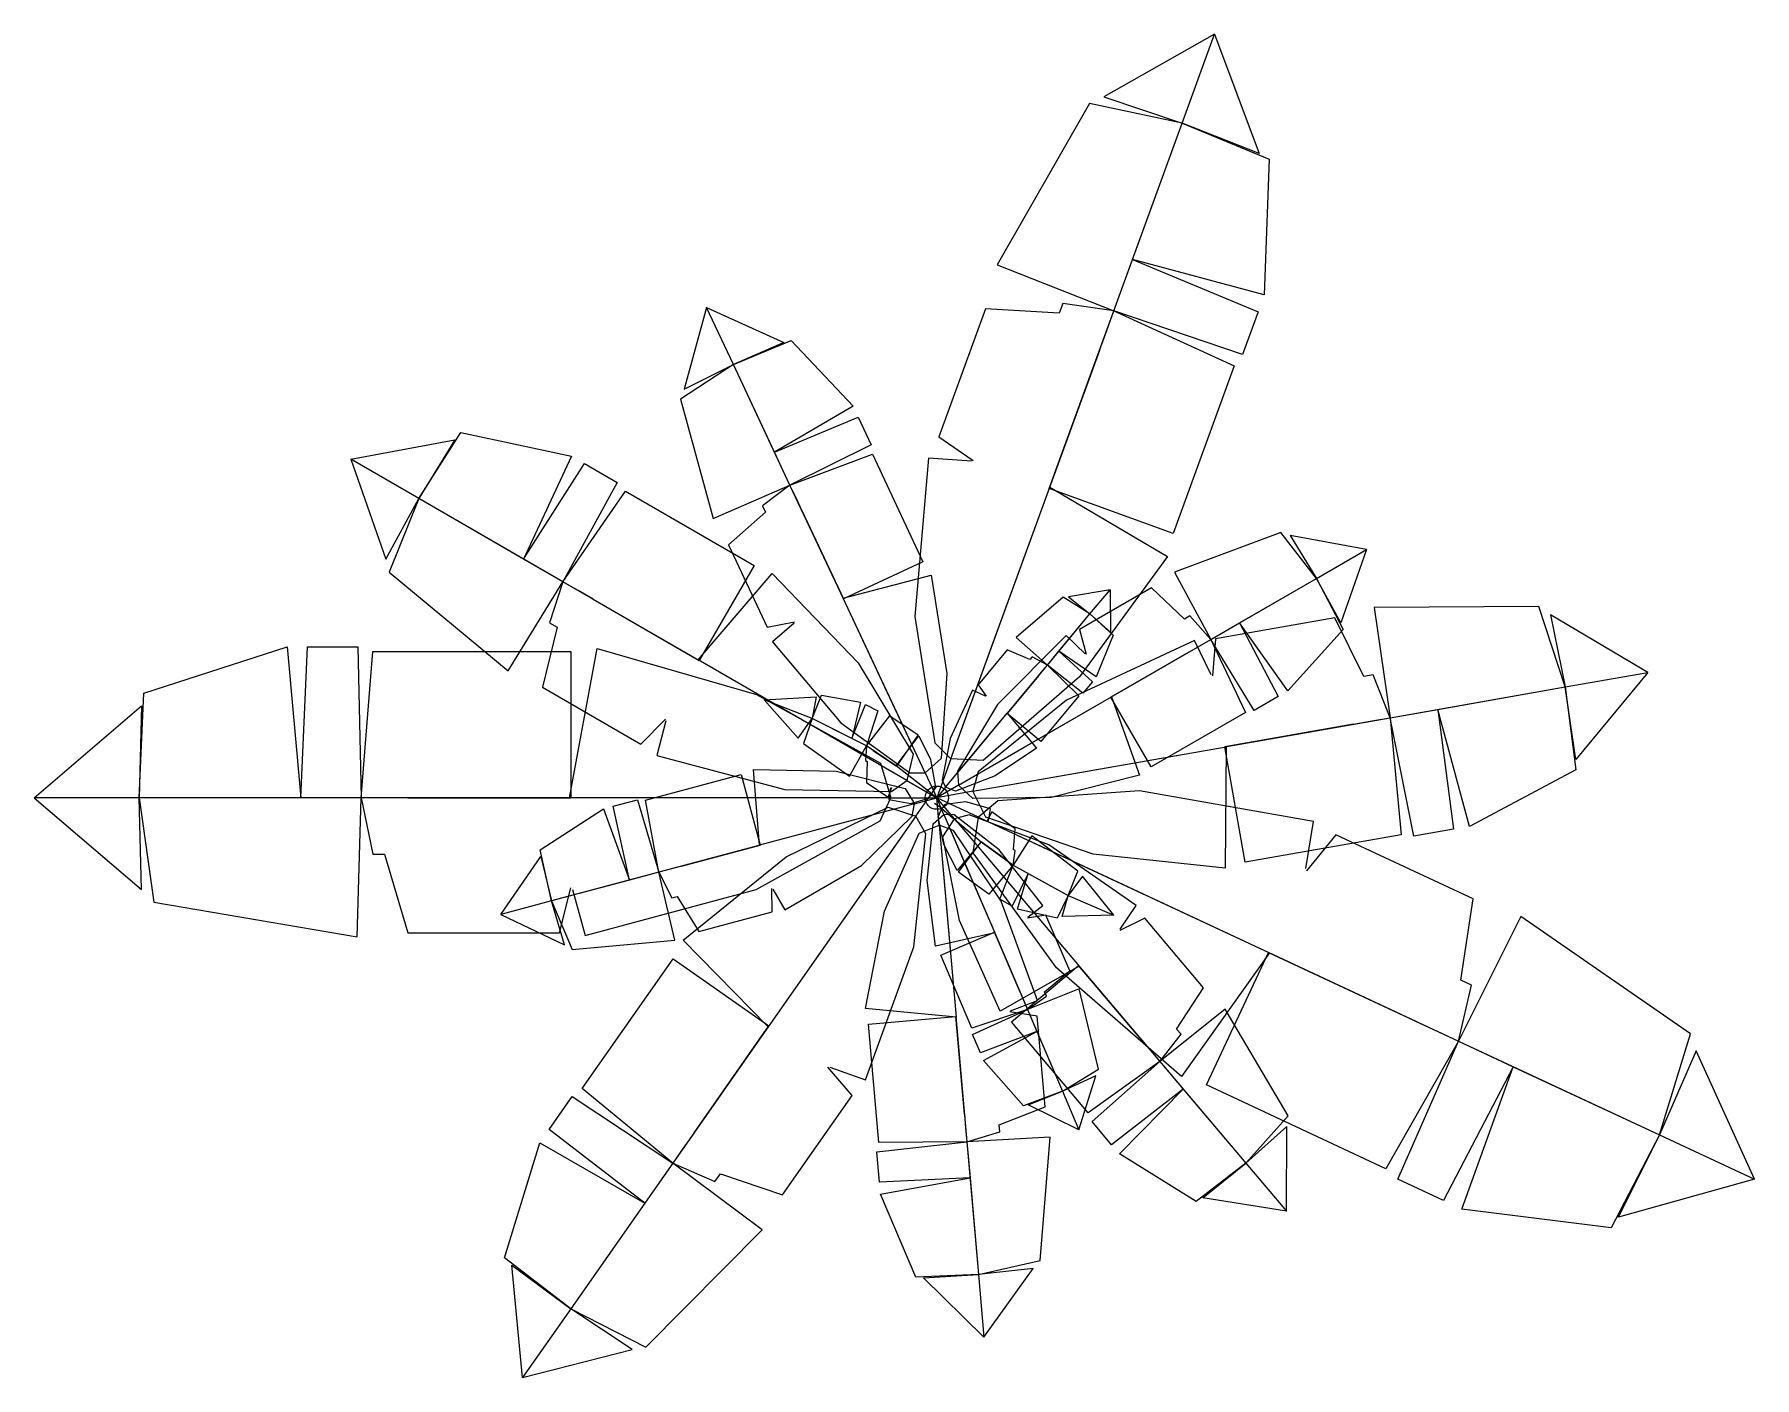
# Model space of a CAD drawing. Extents: x 22.75 to 23.8, y 19.5 to 20.32.
import ezdxf

# ---------------------------------------------------------------- set-up
doc = ezdxf.new("R2010")
doc.units = 0
doc.header["$MEASUREMENT"] = 0
doc.layers.get('0').update_dxf_attribs({"linetype": 'CONTINUOUS'})

msp = doc.modelspace()

# ---------------------------------------------------------------- linework, layer by layer
for p, q in [((23.2923, 19.8719, 0.6959), (23.2995, 19.8567, 0.6959)), ((23.3082, 19.8805, 0.4617), (23.2995, 19.8567, 0.4617)), ((23.2812, 19.8672, 0.4038), (23.2995, 19.8567, 0.4038)), ((23.2812, 19.8672, 0.6324), (23.2995, 19.8567, 0.6324)), ((23.2866, 19.8454, 0.52), (23.2995, 19.8638, 0.52)), ((23.3129, 19.8644, 0.6671), (23.2995, 19.8567, 0.6671)), ((23.3049, 19.8631, 0.7444), (23.2995, 19.8567, 0.7444)), ((23.3217, 19.8606, 0.5969), (23.2995, 19.8567, 0.5969)), ((23.2714, 19.8567, 0.3479), (23.2995, 19.8567, 0.3479)), ((23.2859, 19.853, 0.7169), (23.2995, 19.8567, 0.7169)), ((23.325, 19.8448, 0.405), (23.2995, 19.8567, 0.405)), ((23.301, 19.8398, 0.6673), (23.2995, 19.8567, 0.6673)), ((23.3104, 19.8438, 0.4602), (23.2995, 19.8567, 0.4602)), ((23.3039, 19.8463, 0.5735), (23.2995, 19.8567, 0.5735))]:
    msp.add_line(p, q)
at = {"extrusion": (0.721942, -0.193444, 0.664364)}
msp.add_line((23.2964, 19.8591, 0.7489), (23.3004, 19.8564, 0.7438), dxfattribs=at)
at = {"extrusion": (-0.657265, 0.176114, 0.732793)}
msp.add_line((23.3025, 19.85, 0.7485), (23.2982, 19.8532, 0.7439), dxfattribs=at)
msp.add_circle((23.2995, 19.8567, 0.2286), 0.00714)
for points in [[(23.4698, 20.3246, 0.3219), (23.402, 20.2863, 0.4065), (23.45, 20.2702, 0.4221), (23.4698, 20.3246, 0.3219)], [(23.4698, 20.3246, 0.3219), (23.4972, 20.2516, 0.4065), (23.45, 20.2702, 0.4221), (23.4698, 20.3246, 0.3219)], [(23.45, 20.2702, 0.4221), (23.3931, 20.2823, 0.421), (23.3366, 20.1834, 0.4838), (23.4081, 20.1551, 0.4929)], [(23.45, 20.2702, 0.4221), (23.5033, 20.2481, 0.4178), (23.5003, 20.165, 0.4608), (23.4195, 20.1865, 0.4736)], [(23.4195, 20.1865, 0.4736), (23.4965, 20.1546, 0.4673), (23.487, 20.1284, 0.4833), (23.4081, 20.1551, 0.4929)], [(23.1584, 20.1571, 0.6028), (23.1446, 20.1071, 0.6592), (23.1748, 20.1222, 0.6696), (23.1584, 20.1571, 0.6028)], [(23.1584, 20.1571, 0.6028), (23.2058, 20.1358, 0.6592), (23.1748, 20.1222, 0.6696), (23.1584, 20.1571, 0.6028)], [(23.4081, 20.1551, 0.4929), (23.4818, 20.1214, 0.5145), (23.4444, 20.0187, 0.5145), (23.3685, 20.0463, 0.4929)], [(23.1748, 20.1222, 0.6696), (23.2103, 20.137, 0.6667), (23.2482, 20.0966, 0.6954), (23.2001, 20.0685, 0.7039)], [(23.1748, 20.1222, 0.6696), (23.1423, 20.101, 0.6688), (23.1625, 20.0279, 0.7107), (23.2095, 20.0483, 0.7167)], [(23.2001, 20.0685, 0.7039), (23.2514, 20.0899, 0.6997), (23.2592, 20.073, 0.7104), (23.2095, 20.0483, 0.7167)], [(22.9402, 20.0641, 0.2873), (23.004, 20.076, 0.3578), (22.9819, 20.04, 0.3708), (22.9402, 20.0641, 0.2873)], [(22.9402, 20.0641, 0.5159), (23.004, 20.076, 0.5864), (22.9819, 20.04, 0.5994), (22.9402, 20.0641, 0.5159)], [(22.9819, 20.04, 0.3708), (23.0077, 20.0806, 0.3672), (23.0755, 20.0661, 0.4031), (23.0462, 20.0029, 0.4137)], [(22.9819, 20.04, 0.5994), (23.0077, 20.0806, 0.5958), (23.0755, 20.0661, 0.6317), (23.0462, 20.0029, 0.6423)], [(22.9402, 20.0641, 0.2873), (22.9617, 20.0029, 0.3578), (22.9819, 20.04, 0.3708), (22.9402, 20.0641, 0.2873)], [(22.9402, 20.0641, 0.5159), (22.9617, 20.0029, 0.5864), (22.9819, 20.04, 0.5994), (22.9402, 20.0641, 0.5159)], [(23.0462, 20.0029, 0.4137), (23.0835, 20.0615, 0.4084), (23.1036, 20.0499, 0.4218), (23.0703, 19.989, 0.4298)], [(23.0462, 20.0029, 0.6423), (23.0835, 20.0615, 0.637), (23.1036, 20.0499, 0.6504), (23.0703, 19.989, 0.6584)], [(23.2095, 20.0483, 0.7167), (23.2601, 20.0673, 0.7311), (23.291, 20.0013, 0.7311), (23.2423, 19.9785, 0.7167)], [(22.9819, 20.04, 0.3708), (22.9637, 19.995, 0.3699), (23.0367, 19.9344, 0.4222), (23.0703, 19.989, 0.4298)], [(22.9819, 20.04, 0.5994), (22.9637, 19.995, 0.5985), (23.0367, 19.9344, 0.6508), (23.0703, 19.989, 0.6584)], [(23.0703, 19.989, 0.4298), (23.1086, 20.0446, 0.4478), (23.1875, 19.999, 0.4478), (23.1538, 19.9408, 0.4298)], [(23.0703, 19.989, 0.6584), (23.1086, 20.0446, 0.6764), (23.1875, 19.999, 0.6764), (23.1538, 19.9408, 0.6584)], [(23.5324, 19.9911, 0.6429), (23.5105, 20.0192, 0.6422), (23.4453, 19.995, 0.6806), (23.4676, 19.9537, 0.6862)], [(23.563, 20.0088, 0.5817), (23.5162, 20.0175, 0.6334), (23.5324, 19.9911, 0.6429), (23.563, 20.0088, 0.5817)], [(23.563, 20.0088, 0.5817), (23.5472, 19.9639, 0.6334), (23.5324, 19.9911, 0.6429), (23.563, 20.0088, 0.5817)], [(23.5324, 19.9911, 0.6429), (23.5487, 19.9598, 0.6403), (23.5147, 19.9221, 0.6666), (23.4852, 19.9639, 0.6744)], [(23.3934, 19.9693, 0.7313), (23.3769, 19.9796, 0.7309), (23.3481, 19.9549, 0.7518), (23.3673, 19.938, 0.7548)], [(23.4058, 19.9842, 0.6979), (23.3802, 19.9798, 0.7261), (23.3934, 19.9693, 0.7313), (23.4058, 19.9842, 0.6979)], [(23.4058, 19.9842, 0.6979), (23.4061, 19.9582, 0.7261), (23.3934, 19.9693, 0.7313), (23.4058, 19.9842, 0.6979)], [(23.3934, 19.9693, 0.7313), (23.4076, 19.9564, 0.7298), (23.3973, 19.9307, 0.7442), (23.3744, 19.9465, 0.7484)], [(23.6847, 19.9246, 0.5618), (23.6687, 19.9738, 0.5607), (23.5676, 19.9733, 0.6166), (23.5775, 19.9057, 0.6246)], [(23.7354, 19.9335, 0.4727), (23.6758, 19.9687, 0.5479), (23.6847, 19.9246, 0.5618), (23.7354, 19.9335, 0.4727)], [(23.4852, 19.9639, 0.6744), (23.5088, 19.9187, 0.6705), (23.494, 19.9102, 0.6803), (23.4676, 19.9537, 0.6862)], [(22.8105, 19.8567, 0.3039), (22.8133, 19.9207, 0.2991), (22.9012, 19.9492, 0.3469), (22.9095, 19.8567, 0.3611)], [(22.9095, 19.8567, 0.3611), (22.9136, 19.9492, 0.3541), (22.9445, 19.9492, 0.3719), (22.9466, 19.8567, 0.3825)], [(22.9466, 19.8567, 0.3825), (22.9538, 19.9464, 0.4066), (23.0752, 19.9464, 0.4066), (23.0752, 19.8567, 0.3825)], [(23.3744, 19.9465, 0.7484), (23.3949, 19.9278, 0.7463), (23.389, 19.9207, 0.7517), (23.3673, 19.938, 0.7548)], [(23.4676, 19.9537, 0.6862), (23.4888, 19.909, 0.6994), (23.431, 19.8756, 0.6994), (23.4063, 19.9183, 0.6862)], [(23.3673, 19.938, 0.7548), (23.3866, 19.9191, 0.762), (23.3632, 19.8911, 0.762), (23.3426, 19.9083, 0.7548)], [(23.7354, 19.9335, 0.4727), (23.6914, 19.88, 0.5479), (23.6847, 19.9246, 0.5618), (23.7354, 19.9335, 0.4727)], [(23.6847, 19.9246, 0.5618), (23.6914, 19.8737, 0.5579), (23.6261, 19.8391, 0.5962), (23.6067, 19.9108, 0.6075)], [(22.7462, 19.8567, 0.1926), (22.812, 19.9129, 0.2866), (22.8105, 19.8567, 0.3039), (22.7462, 19.8567, 0.1926)], [(23.1937, 19.9167, 0.8188), (23.2256, 19.9186, 0.8201), (23.223, 19.9052, 0.8256), (23.1937, 19.9167, 0.8188)], [(23.1937, 19.9167, 0.8188), (23.2145, 19.8931, 0.8248), (23.223, 19.9052, 0.8256), (23.1937, 19.9167, 0.8188)], [(23.223, 19.9052, 0.8256), (23.2288, 19.9196, 0.8216), (23.2527, 19.9153, 0.8124), (23.2474, 19.893, 0.817)], [(23.2474, 19.893, 0.817), (23.2558, 19.9138, 0.8113), (23.2634, 19.91, 0.8086), (23.2565, 19.8884, 0.8138)], [(23.223, 19.9052, 0.8256), (23.2177, 19.8899, 0.8264), (23.2459, 19.8698, 0.8161), (23.2565, 19.8884, 0.8138)], [(23.2565, 19.8884, 0.8138), (23.2707, 19.9068, 0.8128), (23.288, 19.8952, 0.7907), (23.2748, 19.8761, 0.7904)], [(23.5775, 19.9057, 0.6246), (23.5843, 19.834, 0.6439), (23.4886, 19.8171, 0.6439), (23.4762, 19.8878, 0.6246)], [(23.6067, 19.9108, 0.6075), (23.6164, 19.8374, 0.6019), (23.592, 19.8331, 0.6162), (23.5775, 19.9057, 0.6246)], [(23.1291, 19.811, 0.7342), (23.1209, 19.8552, 0.7462), (23.1796, 19.871, 0.7462), (23.1912, 19.8276, 0.7342)], [(22.7462, 19.8567, 0.1926), (22.812, 19.8004, 0.2866), (22.8105, 19.8567, 0.3039), (22.7462, 19.8567, 0.1926)], [(22.8105, 19.8567, 0.3039), (22.8195, 19.7926, 0.3027), (22.9442, 19.7713, 0.3725), (22.9466, 19.8567, 0.3825)], [(23.0633, 19.7934, 0.6949), (23.0564, 19.8247, 0.6925), (23.0952, 19.8498, 0.7164), (23.1112, 19.8062, 0.7235)], [(23.1112, 19.8062, 0.7235), (23.1011, 19.8514, 0.72), (23.1161, 19.8554, 0.7289), (23.1291, 19.811, 0.7342)], [(23.3463, 19.8154, 0.808), (23.3314, 19.7975, 0.807), (23.3129, 19.8111, 0.7872), (23.3267, 19.8297, 0.7869)], [(23.38, 19.7967, 0.8158), (23.3859, 19.8117, 0.8171), (23.3578, 19.8334, 0.8105), (23.3463, 19.8154, 0.808)], [(23.0323, 19.7851, 0.6392), (23.0568, 19.8207, 0.6862), (23.0633, 19.7934, 0.6949), (23.0323, 19.7851, 0.6392)], [(23.0633, 19.7934, 0.6949), (23.076, 19.7636, 0.6943), (23.139, 19.7694, 0.7292), (23.1291, 19.811, 0.7342)], [(23.3555, 19.8103, 0.8101), (23.3458, 19.7901, 0.8039), (23.3382, 19.7944, 0.8021), (23.3463, 19.8154, 0.808)], [(23.38, 19.7967, 0.8158), (23.3733, 19.7828, 0.8115), (23.3489, 19.7884, 0.8046), (23.3555, 19.8103, 0.8101)], [(23.4081, 19.7847, 0.806), (23.3889, 19.8085, 0.815), (23.38, 19.7967, 0.8158), (23.4081, 19.7847, 0.806)], [(23.4081, 19.7847, 0.806), (23.3764, 19.7838, 0.8098), (23.38, 19.7967, 0.8158), (23.4081, 19.7847, 0.806)], [(23.0323, 19.7851, 0.6392), (23.0713, 19.7664, 0.6862), (23.0633, 19.7934, 0.6949), (23.0323, 19.7851, 0.6392)], [(23.7426, 19.65, 0.3611), (23.7616, 19.7119, 0.3598), (23.6576, 19.7839, 0.4296), (23.6193, 19.7075, 0.4397)], [(23.3551, 19.7269, 0.5873), (23.321, 19.7154, 0.597), (23.3019, 19.7601, 0.597), (23.3348, 19.7742, 0.5873)], [(23.1376, 19.6326, 0.5477), (23.0821, 19.6784, 0.567), (23.1378, 19.758, 0.567), (23.1966, 19.7168, 0.5477)], [(23.6193, 19.7075, 0.4397), (23.5749, 19.6292, 0.4637), (23.4648, 19.6806, 0.4637), (23.5028, 19.7619, 0.4397)], [(23.4363, 19.695, 0.481), (23.3924, 19.6635, 0.4954), (23.3453, 19.7192, 0.4954), (23.3864, 19.7539, 0.481)], [(23.3765, 19.6769, 0.5559), (23.3987, 19.6903, 0.5554), (23.3869, 19.7395, 0.5833), (23.3551, 19.7269, 0.5873)], [(23.318, 19.6457, 0.6881), (23.264, 19.6453, 0.7026), (23.2576, 19.7179, 0.7026), (23.3112, 19.7226, 0.6881)], [(23.3609, 19.7133, 0.5788), (23.3263, 19.7002, 0.576), (23.3214, 19.7116, 0.5831), (23.3551, 19.7269, 0.5873)], [(23.489, 19.6327, 0.4338), (23.5149, 19.6616, 0.4331), (23.4763, 19.727, 0.4749), (23.4363, 19.695, 0.481)], [(23.3765, 19.6769, 0.5559), (23.3526, 19.6678, 0.554), (23.3282, 19.6956, 0.5731), (23.3609, 19.7133, 0.5788)], [(23.6529, 19.6918, 0.4182), (23.6102, 19.6097, 0.4112), (23.5821, 19.6228, 0.4291), (23.6193, 19.7075, 0.4397)], [(23.8009, 19.6228, 0.2497), (23.7651, 19.7016, 0.3438), (23.7426, 19.65, 0.3611), (23.8009, 19.6228, 0.2497)], [(23.4506, 19.678, 0.4681), (23.4067, 19.644, 0.4639), (23.3947, 19.6582, 0.4746), (23.4363, 19.695, 0.481)], [(23.7426, 19.65, 0.3611), (23.713, 19.5931, 0.3562), (23.6214, 19.6045, 0.4041), (23.6529, 19.6918, 0.4182)], [(23.3867, 19.6532, 0.5114), (23.397, 19.6863, 0.549), (23.3765, 19.6769, 0.5559), (23.3867, 19.6532, 0.5114)], [(23.1206, 19.6082, 0.5306), (23.0618, 19.6533, 0.525), (23.076, 19.6736, 0.5393), (23.1376, 19.6326, 0.5477)], [(23.3867, 19.6532, 0.5114), (23.3556, 19.6685, 0.549), (23.3765, 19.6769, 0.5559), (23.3867, 19.6532, 0.5114)], [(23.489, 19.6327, 0.4338), (23.4586, 19.6092, 0.4309), (23.4115, 19.6384, 0.4596), (23.4506, 19.678, 0.4681)], [(23.3251, 19.5644, 0.641), (23.3629, 19.5731, 0.6402), (23.3691, 19.6487, 0.6821), (23.318, 19.6457, 0.6881)], [(23.5139, 19.6032, 0.367), (23.5142, 19.6552, 0.4234), (23.489, 19.6327, 0.4338), (23.5139, 19.6032, 0.367)], [(23.8009, 19.6228, 0.2497), (23.7175, 19.5996, 0.3438), (23.7426, 19.65, 0.3611), (23.8009, 19.6228, 0.2497)], [(23.0751, 19.5434, 0.4849), (23.0344, 19.5746, 0.481), (23.0561, 19.6452, 0.5193), (23.1206, 19.6082, 0.5306)], [(23.3199, 19.6236, 0.6753), (23.2644, 19.6211, 0.6711), (23.2628, 19.6396, 0.6818), (23.318, 19.6457, 0.6881)], [(23.0751, 19.5434, 0.4849), (23.1212, 19.5199, 0.4838), (23.1924, 19.5918, 0.5397), (23.1376, 19.6326, 0.5477)], [(23.5139, 19.6032, 0.367), (23.4627, 19.6115, 0.4234), (23.489, 19.6327, 0.4338), (23.5139, 19.6032, 0.367)], [(23.3251, 19.5644, 0.641), (23.2866, 19.5627, 0.6381), (23.265, 19.6137, 0.6668), (23.3199, 19.6236, 0.6753)], [(23.0456, 19.5012, 0.3958), (23.0389, 19.5701, 0.471), (23.0751, 19.5434, 0.4849), (23.0456, 19.5012, 0.3958)], [(23.3284, 19.526, 0.5742), (23.2914, 19.5623, 0.6306), (23.3251, 19.5644, 0.641), (23.3284, 19.526, 0.5742)], [(23.3284, 19.526, 0.5742), (23.3586, 19.5682, 0.6306), (23.3251, 19.5644, 0.641), (23.3284, 19.526, 0.5742)], [(23.0456, 19.5012, 0.3958), (23.1127, 19.5185, 0.471), (23.0751, 19.5434, 0.4849), (23.0456, 19.5012, 0.3958)]]:
    msp.add_3dface(points)
for points, invisible_edges in [([(23.3993, 20.1309, 0.4929), (23.3293, 20.1564, 0.5128), (23.3007, 20.0778, 0.5128), (23.3218, 20.0633, 0.5062)], 9), ([(23.4037, 20.143, 0.4929), (23.3745, 20.1536, 0.5012), (23.3293, 20.1564, 0.5128), (23.3993, 20.1309, 0.4929)], 5), ([(23.4081, 20.1551, 0.4929), (23.3767, 20.1596, 0.5012), (23.3745, 20.1536, 0.5012), (23.4037, 20.143, 0.4929)], 4), ([(23.3993, 20.1309, 0.4929), (23.3685, 20.0463, 0.4929), (23.3218, 20.0633, 0.5062)], 10), ([(23.3688, 20.047, 0.4929), (23.3207, 20.0629, 0.5017), (23.2944, 20.0649, 0.505), (23.286, 19.9677, 0.4839)], 9), ([(23.2132, 20.0405, 0.7167), (23.1944, 20.0317, 0.7223), (23.1719, 20.0117, 0.73), (23.2168, 20.0328, 0.7167)], 5), ([(23.2095, 20.0483, 0.7167), (23.1926, 20.0356, 0.7223), (23.1944, 20.0317, 0.7223), (23.2132, 20.0405, 0.7167)], 4), ([(23.3688, 20.047, 0.4929), (23.286, 19.9677, 0.4839), (23.2983, 19.8904, 0.465), (23.3082, 19.8805, 0.4617)], 1), ([(23.3688, 20.047, 0.4929), (23.441, 20.0046, 0.505), (23.3871, 19.9307, 0.485), (23.3341, 19.9518, 0.4751)], 4), ([(23.2168, 20.0328, 0.7167), (23.1719, 20.0117, 0.73), (23.1955, 19.9612, 0.73), (23.2123, 19.9644, 0.7256)], 9), ([(23.2168, 20.0328, 0.7167), (23.2423, 19.9785, 0.7167), (23.2123, 19.9644, 0.7256)], 10), ([(23.0703, 19.989, 0.4298), (23.062, 19.9639, 0.4367), (23.0667, 19.9612, 0.4367), (23.0796, 19.9836, 0.4298)], 4), ([(23.0703, 19.989, 0.6584), (23.062, 19.9639, 0.6653), (23.0667, 19.9612, 0.6653), (23.0796, 19.9836, 0.6584)], 4), ([(23.1533, 19.9411, 0.4298), (23.1985, 19.9942, 0.4399), (23.2514, 19.9393, 0.4232), (23.2264, 19.8989, 0.4149)], 4), ([(23.1533, 19.9411, 0.6584), (23.1985, 19.9942, 0.6685), (23.2514, 19.9393, 0.6518), (23.2264, 19.8989, 0.6435)], 4), ([(23.2421, 19.9789, 0.7168), (23.2961, 19.9931, 0.7248), (23.3057, 19.9329, 0.7114), (23.2708, 19.9178, 0.7049)], 4), ([(23.0796, 19.9836, 0.4298), (23.0667, 19.9612, 0.4367), (23.0578, 19.9245, 0.4464), (23.0889, 19.9783, 0.4298)], 5), ([(23.0796, 19.9836, 0.6584), (23.0667, 19.9612, 0.6653), (23.0578, 19.9245, 0.675), (23.0889, 19.9783, 0.6584)], 5), ([(23.0889, 19.9783, 0.4298), (23.0578, 19.9245, 0.4464), (23.1181, 19.8896, 0.4464), (23.1331, 19.9049, 0.4409)], 9), ([(23.0889, 19.9783, 0.6584), (23.0578, 19.9245, 0.675), (23.1181, 19.8896, 0.675), (23.1331, 19.9049, 0.6695)], 9), ([(23.0889, 19.9783, 0.4298), (23.1538, 19.9408, 0.4298), (23.1331, 19.9049, 0.4409)], 10), ([(23.0889, 19.9783, 0.6584), (23.1538, 19.9408, 0.6584), (23.1331, 19.9049, 0.6695)], 10), ([(23.2421, 19.9789, 0.7168), (23.212, 19.9636, 0.7226), (23.1987, 19.9522, 0.7248), (23.2407, 19.9025, 0.7107)], 9), ([(23.2421, 19.9789, 0.7168), (23.2407, 19.9025, 0.7107), (23.283, 19.8719, 0.6981), (23.2923, 19.8719, 0.6959)], 1), ([(23.454, 19.9458, 0.6862), (23.4312, 19.9853, 0.6984), (23.387, 19.9597, 0.6984), (23.3911, 19.9446, 0.6943)], 9), ([(23.4608, 19.9498, 0.6862), (23.4513, 19.9662, 0.6912), (23.4312, 19.9853, 0.6984), (23.454, 19.9458, 0.6862)], 5), ([(23.4676, 19.9537, 0.6862), (23.4547, 19.9682, 0.6912), (23.4513, 19.9662, 0.6912), (23.4608, 19.9498, 0.6862)], 4), ([(23.555, 19.9017, 0.6246), (23.5435, 19.9669, 0.6424), (23.4703, 19.954, 0.6424), (23.4685, 19.9313, 0.6365)], 9), ([(23.5662, 19.9037, 0.6246), (23.5614, 19.9309, 0.632), (23.5435, 19.9669, 0.6424), (23.555, 19.9017, 0.6246)], 5), ([(23.4067, 19.9186, 0.6862), (23.3904, 19.9449, 0.6916), (23.3789, 19.9561, 0.6936), (23.3368, 19.9139, 0.6807)], 9), ([(23.0744, 19.8567, 0.3826), (23.0912, 19.9481, 0.396), (23.1889, 19.92, 0.3737), (23.1869, 19.8567, 0.3627)], 4), ([(23.3341, 19.9518, 0.4751), (23.328, 19.8794, 0.4661), (23.3082, 19.8805, 0.4617)], 1), ([(23.3618, 19.9314, 0.7548), (23.3427, 19.9473, 0.7615), (23.3249, 19.9259, 0.7615), (23.3298, 19.9189, 0.7593)], 9), ([(23.3341, 19.9518, 0.4751), (23.3871, 19.9307, 0.485), (23.328, 19.8794, 0.4661)], 9), ([(23.3645, 19.9347, 0.7548), (23.3566, 19.9413, 0.7576), (23.3427, 19.9473, 0.7615), (23.3618, 19.9314, 0.7548)], 5), ([(23.4769, 19.8879, 0.6247), (23.4677, 19.932, 0.6325), (23.4576, 19.9531, 0.6354), (23.379, 19.9164, 0.6166)], 9), ([(23.454, 19.9458, 0.6862), (23.4063, 19.9183, 0.6862), (23.3911, 19.9446, 0.6943)], 10), ([(23.1533, 19.9411, 0.4298), (23.1333, 19.9039, 0.4372), (23.1279, 19.8826, 0.4399), (23.2064, 19.8617, 0.4223)], 9), ([(23.1533, 19.9411, 0.6584), (23.1333, 19.9039, 0.6658), (23.1279, 19.8826, 0.6685), (23.2064, 19.8617, 0.6509)], 9), ([(23.1533, 19.9411, 0.4298), (23.2064, 19.8617, 0.4223), (23.2717, 19.8605, 0.4065), (23.2812, 19.8672, 0.4038)], 1), ([(23.1533, 19.9411, 0.6584), (23.2064, 19.8617, 0.6509), (23.2717, 19.8605, 0.6351), (23.2812, 19.8672, 0.6324)], 1), ([(23.2264, 19.8989, 0.4149), (23.2514, 19.9393, 0.4232), (23.285, 19.8833, 0.4075)], 9), ([(23.2264, 19.8989, 0.6435), (23.2514, 19.9393, 0.6518), (23.285, 19.8833, 0.6361)], 9), ([(23.3673, 19.938, 0.7548), (23.3579, 19.943, 0.7576), (23.3566, 19.9413, 0.7576), (23.3645, 19.9347, 0.7548)], 4), ([(23.2708, 19.9178, 0.7049), (23.3057, 19.9329, 0.7114), (23.3022, 19.8808, 0.6989)], 9), ([(23.3618, 19.9314, 0.7548), (23.3426, 19.9083, 0.7548), (23.3298, 19.9189, 0.7593)], 10), ([(23.555, 19.9017, 0.6246), (23.4762, 19.8878, 0.6246), (23.4685, 19.9313, 0.6365)], 10), ([(23.5775, 19.9057, 0.6246), (23.5671, 19.9319, 0.632), (23.5614, 19.9309, 0.632), (23.5662, 19.9037, 0.6246)], 4), ([(23.1869, 19.8567, 0.3627), (23.1889, 19.92, 0.3737), (23.265, 19.8778, 0.3528)], 9), ([(23.2708, 19.9178, 0.7049), (23.3022, 19.8808, 0.6989), (23.2923, 19.8719, 0.6959)], 1), ([(23.3427, 19.9085, 0.7549), (23.3294, 19.9189, 0.7578), (23.3214, 19.9225, 0.7589), (23.3078, 19.893, 0.7518)], 9), ([(23.4067, 19.9186, 0.6862), (23.3368, 19.9139, 0.6807), (23.3122, 19.8729, 0.6691), (23.3129, 19.8644, 0.6671)], 1), ([(23.4769, 19.8879, 0.6247), (23.379, 19.9164, 0.6166), (23.3249, 19.8726, 0.5998), (23.3217, 19.8606, 0.5969)], 1), ([(23.4067, 19.9186, 0.6862), (23.4238, 19.8704, 0.6936), (23.3696, 19.8569, 0.6813), (23.3531, 19.8876, 0.6753)], 4), ([(23.3427, 19.9085, 0.7549), (23.3078, 19.893, 0.7518), (23.3029, 19.8674, 0.7455), (23.3049, 19.8631, 0.7444)], 1), ([(23.3427, 19.9085, 0.7549), (23.3606, 19.8871, 0.7589), (23.3353, 19.87, 0.7522), (23.3211, 19.8826, 0.7489)], 4), ([(23.2264, 19.8989, 0.4149), (23.285, 19.8833, 0.4075), (23.2812, 19.8672, 0.4038)], 1), ([(23.2264, 19.8989, 0.6435), (23.285, 19.8833, 0.6361), (23.2812, 19.8672, 0.6324)], 1), ([(23.2747, 19.8762, 0.7906), (23.2885, 19.8946, 0.7859), (23.2956, 19.88, 0.7656), (23.2871, 19.8664, 0.7668)], 4), ([(23.2565, 19.8884, 0.8138), (23.2558, 19.8795, 0.8155), (23.2568, 19.8788, 0.8142), (23.2585, 19.887, 0.8112)], 4), ([(23.2585, 19.887, 0.8112), (23.2568, 19.8788, 0.8142), (23.2564, 19.8659, 0.8157), (23.2606, 19.8857, 0.8086)], 5), ([(23.2606, 19.8857, 0.8086), (23.2564, 19.8659, 0.8157), (23.2696, 19.857, 0.7988), (23.272, 19.8629, 0.7951)], 9), ([(23.2606, 19.8857, 0.8086), (23.2748, 19.8761, 0.7904), (23.272, 19.8629, 0.7951)], 10), ([(23.3211, 19.8826, 0.7489), (23.311, 19.8606, 0.7459), (23.3049, 19.8631, 0.7444)], 1), ([(23.3211, 19.8826, 0.7489), (23.3353, 19.87, 0.7522), (23.311, 19.8606, 0.7459)], 9), ([(23.3531, 19.8876, 0.6753), (23.3217, 19.8561, 0.6698), (23.3129, 19.8644, 0.6671)], 1), ([(23.3531, 19.8876, 0.6753), (23.3696, 19.8569, 0.6813), (23.3217, 19.8561, 0.6698)], 9), ([(23.4769, 19.8879, 0.6247), (23.4763, 19.8135, 0.6354), (23.3954, 19.8221, 0.6176), (23.3882, 19.8723, 0.6088)], 4), ([(23.1869, 19.8567, 0.3627), (23.265, 19.8778, 0.3528), (23.2714, 19.8567, 0.3479)], 1), ([(23.1908, 19.8275, 0.7342), (23.1871, 19.8739, 0.7409), (23.2379, 19.8729, 0.7298), (23.2451, 19.8421, 0.7243)], 4), ([(23.2451, 19.8421, 0.7243), (23.2379, 19.8729, 0.7298), (23.2801, 19.8624, 0.7193)], 9), ([(23.2747, 19.8762, 0.7906), (23.2711, 19.8628, 0.7942), (23.2701, 19.8556, 0.7945), (23.2835, 19.8531, 0.7704)], 9), ([(23.2747, 19.8762, 0.7906), (23.2835, 19.8531, 0.7704), (23.2947, 19.8564, 0.7513), (23.2964, 19.8591, 0.7489)], 1), ([(23.2871, 19.8664, 0.7668), (23.2956, 19.88, 0.7656), (23.2985, 19.8642, 0.75)], 9), ([(23.3882, 19.8723, 0.6088), (23.3296, 19.8448, 0.6008), (23.3217, 19.8606, 0.5969)], 1), ([(23.3882, 19.8723, 0.6088), (23.3954, 19.8221, 0.6176), (23.3296, 19.8448, 0.6008)], 9), ([(23.2451, 19.8421, 0.7243), (23.2801, 19.8624, 0.7193), (23.2859, 19.853, 0.7169)], 1), ([(23.2871, 19.8664, 0.7668), (23.2985, 19.8642, 0.75), (23.2964, 19.8591, 0.7489)], 1), ([(23.5035, 19.7615, 0.4397), (23.4237, 19.8608, 0.4297), (23.3369, 19.8547, 0.4087), (23.325, 19.8448, 0.405)], 1), ([(23.5035, 19.7615, 0.4397), (23.5258, 19.8132, 0.4495), (23.5305, 19.8421, 0.4532), (23.4237, 19.8608, 0.4297)], 9), ([(22.9466, 19.8567, 0.3825), (22.9538, 19.8221, 0.3918), (22.9609, 19.8221, 0.3918), (22.9609, 19.8567, 0.3825)], 4), ([(22.9609, 19.8567, 0.3825), (22.9609, 19.8221, 0.3918), (22.9752, 19.7738, 0.4047), (22.9752, 19.8567, 0.3825)], 5), ([(22.9752, 19.8567, 0.3825), (23.0752, 19.8567, 0.3825), (23.0752, 19.8014, 0.3973)], 10), ([(22.9752, 19.8567, 0.3825), (22.9752, 19.7738, 0.4047), (23.0681, 19.7738, 0.4047), (23.0752, 19.8014, 0.3973)], 9), ([(23.0744, 19.8567, 0.3826), (23.1887, 19.8004, 0.3725), (23.2648, 19.8426, 0.3515), (23.2714, 19.8567, 0.3479)], 1), ([(23.0744, 19.8567, 0.3826), (23.0761, 19.8004, 0.3924), (23.084, 19.7722, 0.396), (23.1887, 19.8004, 0.3725)], 9), ([(23.1908, 19.8275, 0.7342), (23.2533, 19.8151, 0.7292), (23.2845, 19.8454, 0.7187), (23.2859, 19.853, 0.7169)], 1), ([(23.2478, 19.79, 0.5319), (23.2072, 19.8204, 0.5407), (23.2698, 19.8509, 0.5239)], 9), ([(23.2478, 19.79, 0.5319), (23.2698, 19.8509, 0.5239), (23.2866, 19.8454, 0.52)], 1), ([(23.3129, 19.8413, 0.765), (23.3003, 19.8449, 0.7494), (23.3025, 19.85, 0.7485)], 1), ([(23.3268, 19.8296, 0.7871), (23.3173, 19.8542, 0.7691), (23.3044, 19.8525, 0.7509), (23.3025, 19.85, 0.7485)], 1), ([(23.3268, 19.8296, 0.7871), (23.3312, 19.8426, 0.7912), (23.3325, 19.8498, 0.7919), (23.3173, 19.8542, 0.7691)], 9), ([(23.1962, 19.7163, 0.5478), (23.2855, 19.7653, 0.5397), (23.2928, 19.8346, 0.523), (23.2866, 19.8454, 0.52)], 1), ([(23.3054, 19.7894, 0.6763), (23.2887, 19.8349, 0.6703), (23.301, 19.8398, 0.6673)], 1), ([(23.3172, 19.8153, 0.5794), (23.2937, 19.806, 0.5838), (23.2972, 19.8406, 0.5754)], 9), ([(23.3172, 19.8153, 0.5794), (23.2972, 19.8406, 0.5754), (23.3039, 19.8463, 0.5735)], 1), ([(23.3129, 19.8413, 0.765), (23.3038, 19.8281, 0.7638), (23.3003, 19.8449, 0.7494)], 9), ([(23.3113, 19.7221, 0.6882), (23.3389, 19.7933, 0.6821), (23.3097, 19.8366, 0.6696), (23.301, 19.8398, 0.6673)], 1), ([(23.3431, 19.8051, 0.4691), (23.3032, 19.8327, 0.4631), (23.3104, 19.8438, 0.4602)], 1), ([(23.3268, 19.8296, 0.7871), (23.312, 19.812, 0.7825), (23.3038, 19.8281, 0.7638), (23.3129, 19.8413, 0.765)], 4), ([(23.335, 19.7739, 0.5874), (23.3377, 19.8248, 0.5833), (23.3101, 19.8461, 0.575), (23.3039, 19.8463, 0.5735)], 1), ([(23.3868, 19.7535, 0.481), (23.3682, 19.8277, 0.475), (23.3194, 19.8462, 0.4624), (23.3104, 19.8438, 0.4602)], 1), ([(23.4015, 19.8091, 0.4199), (23.3219, 19.8229, 0.4099), (23.325, 19.8448, 0.405)], 1), ([(23.342, 19.8185, 0.8033), (23.3267, 19.8297, 0.7869), (23.3304, 19.8425, 0.7922)], 10), ([(23.342, 19.8185, 0.8033), (23.3475, 19.8377, 0.8112), (23.3333, 19.848, 0.796), (23.3304, 19.8425, 0.7922)], 9), ([(23.3054, 19.7894, 0.6763), (23.2674, 19.7872, 0.6829), (23.2887, 19.8349, 0.6703)], 9), ([(23.3431, 19.8051, 0.4691), (23.3134, 19.7814, 0.4757), (23.3032, 19.8327, 0.4631)], 9), ([(23.3442, 19.817, 0.8056), (23.3465, 19.8249, 0.8089), (23.3475, 19.8377, 0.8112), (23.342, 19.8185, 0.8033)], 5), ([(23.5934, 19.7196, 0.4397), (23.6284, 19.7947, 0.4619), (23.5442, 19.8339, 0.4619), (23.5261, 19.8119, 0.4545)], 9), ([(23.1429, 19.8147, 0.7342), (23.1912, 19.8276, 0.7342), (23.1983, 19.801, 0.7416)], 10), ([(23.1962, 19.7163, 0.5478), (23.144, 19.7693, 0.5585), (23.2072, 19.8204, 0.5407), (23.2478, 19.79, 0.5319)], 4), ([(23.1908, 19.8275, 0.7342), (23.1989, 19.8006, 0.7391), (23.2063, 19.788, 0.7409), (23.2533, 19.8151, 0.7292)], 9), ([(23.4015, 19.8091, 0.4199), (23.373, 19.7525, 0.4309), (23.3219, 19.8229, 0.4099)], 9), ([(23.335, 19.7739, 0.5874), (23.3554, 19.7834, 0.5913), (23.3645, 19.7907, 0.5927), (23.3377, 19.8248, 0.5833)], 9), ([(23.3463, 19.8154, 0.808), (23.3476, 19.8241, 0.8101), (23.3465, 19.8249, 0.8089), (23.3442, 19.817, 0.8056)], 4), ([(23.3868, 19.7535, 0.481), (23.4119, 19.7761, 0.4869), (23.4217, 19.7907, 0.4891), (23.3682, 19.8277, 0.475)], 9), ([(23.1291, 19.811, 0.7342), (23.137, 19.7953, 0.7388), (23.1404, 19.7962, 0.7388), (23.136, 19.8128, 0.7342)], 4), ([(23.136, 19.8128, 0.7342), (23.1404, 19.7962, 0.7388), (23.1536, 19.7747, 0.7453), (23.1429, 19.8147, 0.7342)], 5), ([(23.1429, 19.8147, 0.7342), (23.1536, 19.7747, 0.7453), (23.1985, 19.7867, 0.7453), (23.1983, 19.801, 0.7416)], 9), ([(23.335, 19.7739, 0.5874), (23.2987, 19.7657, 0.5927), (23.2937, 19.806, 0.5838), (23.3172, 19.8153, 0.5794)], 4), ([(23.5035, 19.7615, 0.4397), (23.4496, 19.6857, 0.4531), (23.373, 19.7525, 0.4309), (23.4015, 19.8091, 0.4199)], 4), ([(23.5934, 19.7196, 0.4397), (23.5028, 19.7619, 0.4397), (23.5261, 19.8119, 0.4545)], 10), ([(23.3868, 19.7535, 0.481), (23.3383, 19.7258, 0.4891), (23.3134, 19.7814, 0.4757), (23.3431, 19.8051, 0.4691)], 4), ([(23.3113, 19.7221, 0.6882), (23.2557, 19.7274, 0.6962), (23.2674, 19.7872, 0.6829), (23.3054, 19.7894, 0.6763)], 4), ([(23.3113, 19.7221, 0.6882), (23.3448, 19.7261, 0.6941), (23.3612, 19.7323, 0.6962), (23.3389, 19.7933, 0.6821)], 9), ([(23.6063, 19.7136, 0.4397), (23.6209, 19.7448, 0.4489), (23.6284, 19.7947, 0.4619), (23.5934, 19.7196, 0.4397)], 5), ([(23.3506, 19.7374, 0.5873), (23.3348, 19.7742, 0.5873), (23.3551, 19.7829, 0.5933)], 10), ([(23.3506, 19.7374, 0.5873), (23.381, 19.7505, 0.5962), (23.3664, 19.7846, 0.5962), (23.3551, 19.7829, 0.5933)], 9), ([(23.4252, 19.7081, 0.481), (23.3864, 19.7539, 0.481), (23.4117, 19.7753, 0.4898)], 10), ([(23.4252, 19.7081, 0.481), (23.4631, 19.7402, 0.4943), (23.4271, 19.7828, 0.4943), (23.4117, 19.7753, 0.4898)], 9), ([(23.1962, 19.7163, 0.5478), (23.2339, 19.6916, 0.5556), (23.2559, 19.6838, 0.5585), (23.2855, 19.7653, 0.5397)], 9), ([(23.3528, 19.7322, 0.5873), (23.3655, 19.7376, 0.591), (23.381, 19.7505, 0.5962), (23.3506, 19.7374, 0.5873)], 5), ([(23.6193, 19.7075, 0.4397), (23.6274, 19.7418, 0.4489), (23.6209, 19.7448, 0.4489), (23.6063, 19.7136, 0.4397)], 4), ([(23.3551, 19.7269, 0.5873), (23.3667, 19.735, 0.591), (23.3655, 19.7376, 0.591), (23.3528, 19.7322, 0.5873)], 4), ([(23.4307, 19.7016, 0.481), (23.4465, 19.7149, 0.4865), (23.4631, 19.7402, 0.4943), (23.4252, 19.7081, 0.481)], 5), ([(23.3165, 19.6628, 0.6881), (23.3112, 19.7226, 0.6881), (23.3442, 19.7255, 0.697)], 10), ([(23.3165, 19.6628, 0.6881), (23.3659, 19.6672, 0.7015), (23.3611, 19.7227, 0.7015), (23.3442, 19.7255, 0.697)], 9), ([(23.1507, 19.6513, 0.5477), (23.1966, 19.7168, 0.5477), (23.2328, 19.6915, 0.5596)], 10), ([(23.4363, 19.695, 0.481), (23.4493, 19.7117, 0.4865), (23.4465, 19.7149, 0.4865), (23.4307, 19.7016, 0.481)], 4), ([(23.1507, 19.6513, 0.5477), (23.205, 19.6133, 0.5655), (23.2476, 19.6742, 0.5655), (23.2328, 19.6915, 0.5596)], 9), ([(23.3172, 19.6543, 0.6881), (23.3378, 19.6561, 0.6937), (23.3659, 19.6672, 0.7015), (23.3165, 19.6628, 0.6881)], 5), ([(23.1441, 19.6419, 0.5477), (23.1668, 19.6261, 0.5551), (23.205, 19.6133, 0.5655), (23.1507, 19.6513, 0.5477)], 5), ([(23.318, 19.6457, 0.6881), (23.3382, 19.6518, 0.6937), (23.3378, 19.6561, 0.6937), (23.3172, 19.6543, 0.6881)], 4), ([(23.1376, 19.6326, 0.5477), (23.1635, 19.6214, 0.5551), (23.1668, 19.6261, 0.5551), (23.1441, 19.6419, 0.5477)], 4)]:
    msp.add_3dface(points, dxfattribs=dict(invisible_edges=invisible_edges))

doc.saveas('drawing.dxf')
